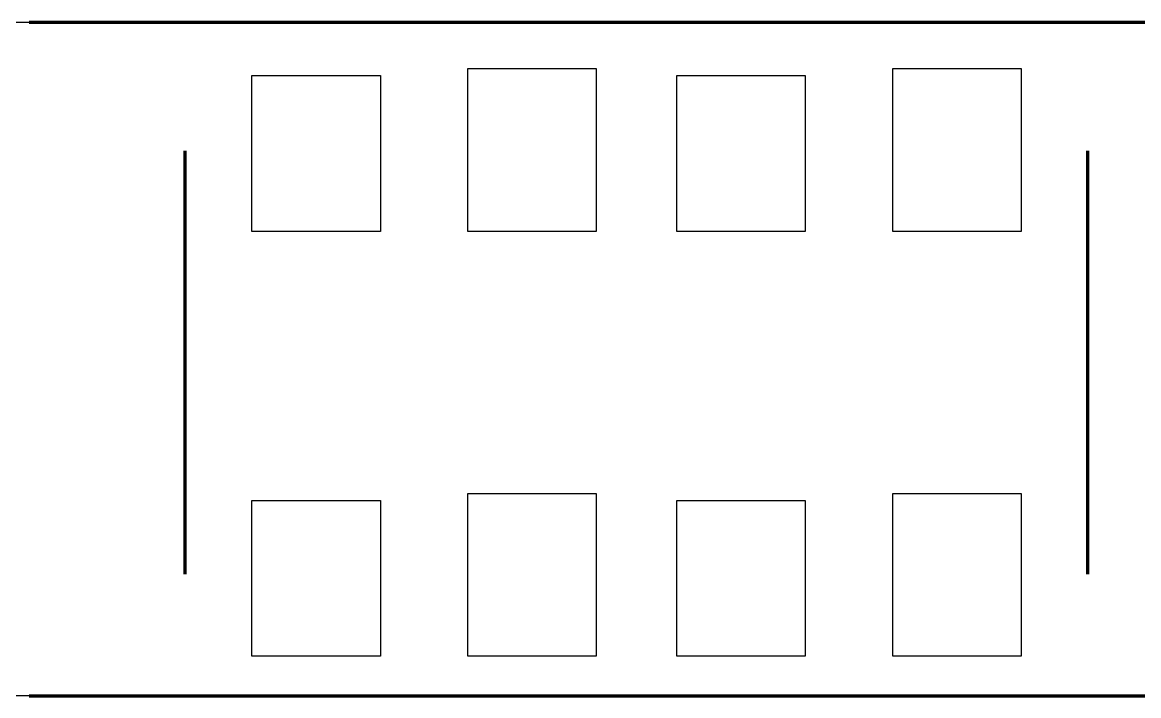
# Model space of a CAD drawing. Header units: millimetres. Extents: x -109 to -14.2, y -107.5 to -24.7.
# Drawn here: x -80.677 to -76.472, y -48.33 to -45.794 of the extents above; entities that cross this region are included whole.
import ezdxf

# ---------------------------------------------------------------- set-up
doc = ezdxf.new("R2010")
doc.units = ezdxf.units.MM
doc.header["$MEASUREMENT"] = 0
doc.layers.add('layer 1', color=7, linetype='Continuous')

msp = doc.modelspace()

# ---------------------------------------------------------------- linework, layer by layer
at = {"layer": 'layer 1', "color": 0}
for points in [[(-80.9024, -45.7941), (-80.9024, -45.7941), (-80.9024, -48.3304), (-80.9024, -48.3304), (-80.9024, -48.3304), (-80.9024, -48.3304), (-72.0095, -48.3304), (-72.0095, -48.3304), (-72.0095, -48.3304), (-72.0095, -48.3304), (-72.0095, -45.7941), (-72.0095, -45.7941), (-72.0095, -45.7941), (-72.0095, -45.7941), (-80.9024, -45.7941), (-80.9024, -45.7941)], [(-79.8118, -45.9942), (-79.8118, -45.9942), (-79.8118, -46.5814), (-79.8118, -46.5814), (-79.8118, -46.5814), (-79.8118, -46.5814), (-79.3277, -46.5814), (-79.3277, -46.5814), (-79.3277, -46.5814), (-79.3277, -46.5814), (-79.3277, -45.9942), (-79.3277, -45.9942), (-79.3277, -45.9942), (-79.3277, -45.9942), (-79.8118, -45.9942), (-79.8118, -45.9942)], [(-78.9986, -45.9684), (-78.9986, -45.9684), (-78.9986, -46.5814), (-78.9986, -46.5814), (-78.9986, -46.5814), (-78.9986, -46.5814), (-78.5146, -46.5814), (-78.5146, -46.5814), (-78.5146, -46.5814), (-78.5146, -46.5814), (-78.5146, -45.9684), (-78.5146, -45.9684), (-78.5146, -45.9684), (-78.5146, -45.9684), (-78.9986, -45.9684), (-78.9986, -45.9684)], [(-78.2113, -45.9942), (-78.2113, -45.9942), (-78.2113, -46.5814), (-78.2113, -46.5814), (-78.2113, -46.5814), (-78.2113, -46.5814), (-77.7273, -46.5814), (-77.7273, -46.5814), (-77.7273, -46.5814), (-77.7273, -46.5814), (-77.7273, -45.9942), (-77.7273, -45.9942), (-77.7273, -45.9942), (-77.7273, -45.9942), (-78.2113, -45.9942), (-78.2113, -45.9942)], [(-77.3982, -45.9684), (-77.3982, -45.9684), (-77.3982, -46.5814), (-77.3982, -46.5814), (-77.3982, -46.5814), (-77.3982, -46.5814), (-76.9141, -46.5814), (-76.9141, -46.5814), (-76.9141, -46.5814), (-76.9141, -46.5814), (-76.9141, -45.9684), (-76.9141, -45.9684), (-76.9141, -45.9684), (-76.9141, -45.9684), (-77.3982, -45.9684), (-77.3982, -45.9684)], [(-79.8118, -47.5947), (-79.8118, -47.5947), (-79.8118, -48.1819), (-79.8118, -48.1819), (-79.8118, -48.1819), (-79.8118, -48.1819), (-79.3277, -48.1819), (-79.3277, -48.1819), (-79.3277, -48.1819), (-79.3277, -48.1819), (-79.3277, -47.5947), (-79.3277, -47.5947), (-79.3277, -47.5947), (-79.3277, -47.5947), (-79.8118, -47.5947), (-79.8118, -47.5947)], [(-78.9986, -47.5688), (-78.9986, -47.5688), (-78.9986, -48.1819), (-78.9986, -48.1819), (-78.9986, -48.1819), (-78.9986, -48.1819), (-78.5146, -48.1819), (-78.5146, -48.1819), (-78.5146, -48.1819), (-78.5146, -48.1819), (-78.5146, -47.5688), (-78.5146, -47.5688), (-78.5146, -47.5688), (-78.5146, -47.5688), (-78.9986, -47.5688), (-78.9986, -47.5688)], [(-78.2113, -47.5947), (-78.2113, -47.5947), (-78.2113, -48.1819), (-78.2113, -48.1819), (-78.2113, -48.1819), (-78.2113, -48.1819), (-77.7273, -48.1819), (-77.7273, -48.1819), (-77.7273, -48.1819), (-77.7273, -48.1819), (-77.7273, -47.5947), (-77.7273, -47.5947), (-77.7273, -47.5947), (-77.7273, -47.5947), (-78.2113, -47.5947), (-78.2113, -47.5947)], [(-77.3982, -47.5688), (-77.3982, -47.5688), (-77.3982, -48.1819), (-77.3982, -48.1819), (-77.3982, -48.1819), (-77.3982, -48.1819), (-76.9141, -48.1819), (-76.9141, -48.1819), (-76.9141, -48.1819), (-76.9141, -48.1819), (-76.9141, -47.5688), (-76.9141, -47.5688), (-76.9141, -47.5688), (-76.9141, -47.5688), (-77.3982, -47.5688), (-77.3982, -47.5688)]]:
    msp.add_open_spline(points, degree=3, knots=[0, 0, 0, 0, 0.2, 0.2, 0.2, 0.2, 0.4, 0.4, 0.4, 0.4, 0.6, 0.6, 0.6, 0.6, 1, 1, 1, 1], dxfattribs=at)
at = {"layer": 'layer 1', "color": 0, "lineweight": 80}
for points in [[(-80.6507, -45.7941), (-80.6507, -45.7941), (-72.0095, -45.7941), (-72.0095, -45.7941)], [(-80.6507, -48.3304), (-80.6507, -48.3304), (-72.0095, -48.3304), (-72.0095, -48.3304)]]:
    msp.add_open_spline(points, degree=3, dxfattribs=at)
at = {"layer": 'layer 1', "color": 0, "lineweight": 70}
for points in [[(-80.0634, -47.8721), (-80.0634, -47.8721), (-80.0634, -46.2781), (-80.0634, -46.2781)], [(-76.6625, -47.8721), (-76.6625, -47.8721), (-76.6625, -46.2781), (-76.6625, -46.2781)]]:
    msp.add_open_spline(points, degree=3, dxfattribs=at)

doc.saveas('drawing.dxf')
